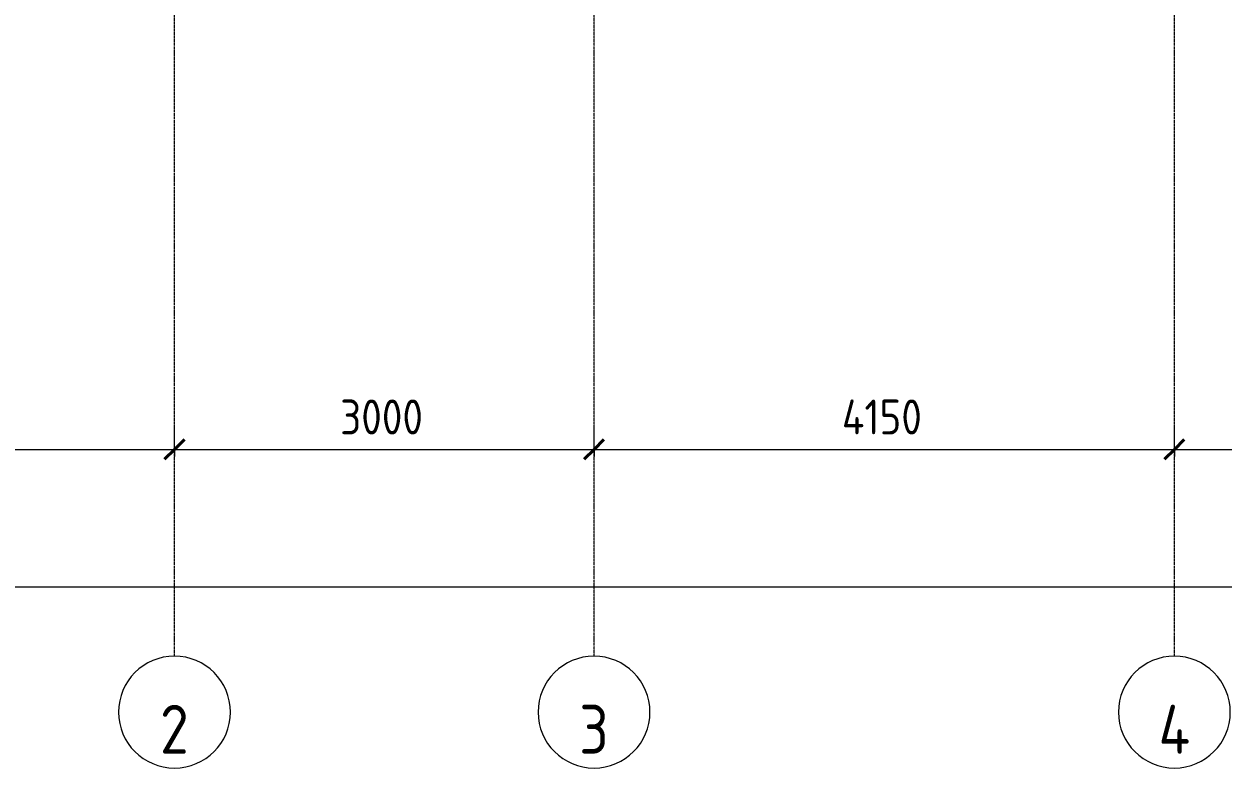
# Model space of a CAD drawing. Header units: millimetres. Extents: x -10915 to 62537, y -37640 to 44223.
# Drawn here: x -1077 to 7497, y -5710 to -387 of the extents above; entities that cross this region are included whole.
import ezdxf

# ---------------------------------------------------------------- set-up
doc = ezdxf.new("R2010")
doc.units = ezdxf.units.MM
doc.linetypes.add('ADSK_Линия сетки', pattern=[25, 20, -2.5, 0, -2.5])
for name, color, linetype, lineweight in [('Оси', 7, 'Continuous', 9), ('Размеры', 7, 'Continuous', 9), ('Размеры-100', 7, 'Continuous', 9)]:
    doc.layers.add(name, color=color, linetype=linetype, lineweight=lineweight)
doc.styles.add('GOST Common', font='GOST_Common.ttf', dxfattribs={"width": 0.9, "height": 350})
doc.styles.add('GOST Common_1', font='GOST_Common.ttf', dxfattribs={"width": 0.9, "height": 250})
doc.dimstyles.new('ADSK_Основной_2_5_мм', dxfattribs={"dimscale": 304.8, "dimtxt": 251.428749, "dimasz": 0.463911, "dimexe": 0.492126, "dimexo": 0.492126, "dimgap": 0.098425, "dimtad": 1, "dimrnd": 0.01, "dimdsep": 46, "dimtxsty": 'GOST Common_1', "dimblk1": 'OBLIQUE', "dimblk2": 'OBLIQUE', "dimsah": 1, "dimcen": 0.09, "dimdle": 0.492126, "dimazin": 2, "dimtfac": 1, "dimtdec": 4, "dimtix": 1, "dimtmove": 0, "dimatfit": 3, "dimfxl": 1, "dimtvp": 1, "dimtolj": 1, "dimtzin": 0, "dimlwd": 20, "dimlwe": 20, "dimarcsym": 2})

# ---------------------------------------------------------------- blocks, each defined once
blk = doc.blocks.new('Ось сетки - Круг_Ø8 мм-8258-План полов 4-го этажа')
at = {"layer": 'Оси', "lineweight": 20}
for start, end in [(360, 180), (180, 360)]:
    blk.add_arc((0, 0), 4, start, end, dxfattribs=at)
blk = doc.blocks.new('DIMBLOCK1-План полов 4-го этажа')
at = {"layer": 'Размеры-100', "lineweight": 20, "transparency": 16777216}
for p, q in [((-6500.4, -3430.2), (-6500.4, -3280.2)), ((-0.4, -3430.2), (-0.4, -3280.2)), ((-6650.4, -3430.2), (-0.4, -3430.2)), ((-6500.4, -3430.2), (-6500.4, -3480.2)), ((-0.4, -3430.2), (-0.4, -3480.2))]:
    blk.add_line(p, q, dxfattribs=at)
at = {"layer": 'Размеры-100', "lineweight": 40, "transparency": 16777216}
for p, q in [((-6500.4, -3430.2), (-6429.7, -3359.5)), ((-0.4, -3430.2), (70.3, -3359.5)), ((-6500.4, -3430.2), (-6571.1, -3500.9)), ((-0.4, -3430.2), (-71.1, -3500.9))]:
    blk.add_line(p, q, dxfattribs=at)
at = {"layer": 'Размеры-100', "color": 0, "lineweight": 20, "transparency": 16777216, "insert": (-3565.8, -3073.5), "char_height": 250, "width": 756.843, "attachment_point": 1, "line_spacing_factor": 1.022761, "style": 'GOST Common_1'}
blk.add_mtext('6500', dxfattribs=at)
blk = doc.blocks.new('_Oblique')
at = {"color": 0, "linetype": 'ByBlock', "lineweight": -2}
blk.add_line((-0.5, -0.5), (0.5, 0.5), dxfattribs=at)
blk = doc.blocks.new('DIMBLOCK2-План полов 4-го этажа')
at = {"layer": 'Размеры-100', "lineweight": 20, "transparency": 16777216}
for p, q in [((-0.4, -3430.2), (-0.4, -3280.2)), ((2999.6, -3430.2), (2999.6, -3280.2)), ((-0.4, -3430.2), (2999.6, -3430.2)), ((-0.4, -3430.2), (-0.4, -3480.2)), ((2999.6, -3430.2), (2999.6, -3480.2))]:
    blk.add_line(p, q, dxfattribs=at)
at = {"layer": 'Размеры-100', "lineweight": 40, "transparency": 16777216}
for p, q in [((-0.4, -3430.2), (70.3, -3359.5)), ((2999.6, -3430.2), (3070.3, -3359.5)), ((-0.4, -3430.2), (-71.1, -3500.9)), ((2999.6, -3430.2), (2928.9, -3500.9))]:
    blk.add_line(p, q, dxfattribs=at)
at = {"layer": 'Размеры-100', "color": 0, "lineweight": 20, "transparency": 16777216, "insert": (1184.2, -3073.5), "char_height": 250, "width": 756.843, "attachment_point": 1, "line_spacing_factor": 1.022761, "style": 'GOST Common_1'}
blk.add_mtext('3000', dxfattribs=at)
blk = doc.blocks.new('DIMBLOCK3-План полов 4-го этажа')
at = {"layer": 'Размеры-100', "lineweight": 20, "transparency": 16777216}
for p, q in [((2999.6, -3430.2), (2999.6, -3280.2)), ((7149.6, -3430.2), (7149.6, -3280.2)), ((2999.6, -3430.2), (7149.6, -3430.2)), ((2999.6, -3430.2), (2999.6, -3480.2)), ((7149.6, -3430.2), (7149.6, -3480.2))]:
    blk.add_line(p, q, dxfattribs=at)
at = {"layer": 'Размеры-100', "lineweight": 40, "transparency": 16777216}
for p, q in [((2999.6, -3430.2), (3070.3, -3359.5)), ((7149.6, -3430.2), (7220.3, -3359.5)), ((2999.6, -3430.2), (2928.9, -3500.9)), ((7149.6, -3430.2), (7078.9, -3500.9))]:
    blk.add_line(p, q, dxfattribs=at)
at = {"layer": 'Размеры-100', "color": 0, "lineweight": 20, "transparency": 16777216, "insert": (4772, -3073.5), "char_height": 250, "width": 726.16, "attachment_point": 1, "line_spacing_factor": 1.022761, "style": 'GOST Common_1'}
blk.add_mtext('4150', dxfattribs=at)
blk = doc.blocks.new('DIMBLOCK4-План полов 4-го этажа')
at = {"layer": 'Размеры-100', "lineweight": 20, "transparency": 16777216}
for p, q in [((7149.6, -3430.2), (7149.6, -3280.2)), ((10149.6, -3430.2), (10149.6, -3280.2)), ((7149.6, -3430.2), (10149.6, -3430.2)), ((7149.6, -3430.2), (7149.6, -3480.2)), ((10149.6, -3430.2), (10149.6, -3480.2))]:
    blk.add_line(p, q, dxfattribs=at)
at = {"layer": 'Размеры-100', "lineweight": 40, "transparency": 16777216}
for p, q in [((7149.6, -3430.2), (7220.3, -3359.5)), ((10149.6, -3430.2), (10220.3, -3359.5)), ((7149.6, -3430.2), (7078.9, -3500.9)), ((10149.6, -3430.2), (10078.9, -3500.9))]:
    blk.add_line(p, q, dxfattribs=at)
at = {"layer": 'Размеры-100', "color": 0, "lineweight": 20, "transparency": 16777216, "insert": (8334.2, -3073.5), "char_height": 250, "width": 756.843, "attachment_point": 1, "line_spacing_factor": 1.022761, "style": 'GOST Common_1'}
blk.add_mtext('3000', dxfattribs=at)
blk = doc.blocks.new('DIMBLOCK12-План полов 4-го этажа')
at = {"layer": 'Размеры-100', "lineweight": 20, "transparency": 16777216}
for p, q in [((-6500.4, -4414.6), (-6500.4, -4264.6)), ((55349.6, -4414.6), (55349.6, -4264.6)), ((-6650.4, -4414.6), (55499.6, -4414.6)), ((-6500.4, -4414.6), (-6500.4, -4464.6)), ((55349.6, -4414.6), (55349.6, -4464.6))]:
    blk.add_line(p, q, dxfattribs=at)
at = {"layer": 'Размеры-100', "lineweight": 40, "transparency": 16777216}
for p, q in [((-6500.4, -4414.6), (-6429.7, -4343.9)), ((55349.6, -4414.6), (55420.3, -4343.9)), ((-6500.4, -4414.6), (-6571.1, -4485.3)), ((55349.6, -4414.6), (55278.9, -4485.3))]:
    blk.add_line(p, q, dxfattribs=at)
at = {"layer": 'Размеры-100', "color": 0, "lineweight": 20, "transparency": 16777216, "insert": (24053.8, -4057.9), "char_height": 250, "width": 889.802, "attachment_point": 1, "line_spacing_factor": 1.022761, "style": 'GOST Common_1'}
blk.add_mtext('61850', dxfattribs=at)

msp = doc.modelspace()

# ---------------------------------------------------------------- linework, layer by layer
at = {"layer": 'Оси', "linetype": 'ADSK_Линия сетки'}
for p, q in [((-0.435, -4909.651), (-0.435, 43042.344)), ((2999.565, -4909.651), (2999.565, 43042.344)), ((7149.565, -4909.651), (7149.565, 21308.456))]:
    msp.add_line(p, q, dxfattribs=at)

# ---------------------------------------------------------------- block references
at = {"layer": 'Оси', "lineweight": 20, "xscale": 99.99999999999993, "yscale": 99.99999999999993, "zscale": 99.99999999999993}
for p in [(-0.435, -5309.651), (2999.565, -5309.651), (7149.565, -5309.651)]:
    msp.add_blockref('Ось сетки - Круг_Ø8 мм-8258-План полов 4-го этажа', p, dxfattribs=at)

# ---------------------------------------------------------------- texts
at = {"layer": 'Оси', "char_height": 350, "attachment_point": 5, "line_spacing_factor": 1.022766, "style": 'GOST Common'}
for s, insert, width in [('\\pxqc,t0.25714,0.51429,0.77143,1.02857,1.28571,1.54286,1.8,2.05714,2.31429,2.57143,2.82857,3.08571,3.34286,3.6,3.85714,4.11429,4.37143,4.62857,4.88571,5.14286,5.4,5.65714,5.91429,6.17143,6.42857,6.68571,6.94286,7.2,7.45714,7.71429,7.97143,8.22857;{2}', (-1.265, -5432.555), 232.2), ('\\pxqc,t0.25714,0.51429,0.77143,1.02857,1.28571,1.54286,1.8,2.05714,2.31429,2.57143,2.82857,3.08571,3.34286,3.6,3.85714,4.11429,4.37143,4.62857,4.88571,5.14286,5.4,5.65714,5.91429,6.17143,6.42857,6.68571,6.94286,7.2,7.45714,7.71429,7.97143,8.22857;{3}', (2998.735, -5432.555), 225.9), ('\\pxqc,t0.25714,0.51429,0.77143,1.02857,1.28571,1.54286,1.8,2.05714,2.31429,2.57143,2.82857,3.08571,3.34286,3.6,3.85714,4.11429,4.37143,4.62857,4.88571,5.14286,5.4,5.65714,5.91429,6.17143,6.42857,6.68571,6.94286,7.2,7.45714,7.71429,7.97143,8.22857;{4}', (7149.185, -5432.555), 261.9)]:
    msp.add_mtext(s, dxfattribs=dict(at, insert=insert, width=width))

# ---------------------------------------------------------------- dimensions: what is measured, and where the dimension line sits
at = {"layer": 'Размеры', "lineweight": 20}
for base, p1, p2, override, picture, middle in [((-0.435, -3430.171), (-6500.435, -3330.186), (-0.435, -3330.186), {"dimpost": '<>', "dimfxl": 6500}, 'DIMBLOCK1-План полов 4-го этажа', (-3250.435, -3275.171)), ((2999.565, -3430.171), (-0.435, -3330.186), (2999.565, -3330.186), {"dimpost": '<>', "dimfxl": 3000}, 'DIMBLOCK2-План полов 4-го этажа', (1499.565, -3275.171)), ((7149.565, -3430.171), (2999.565, -3330.186), (7149.565, -3330.186), {"dimpost": '<>', "dimfxl": 4150}, 'DIMBLOCK3-План полов 4-го этажа', (5074.565, -3275.171)), ((10149.565, -3430.171), (7149.565, -3330.186), (10149.565, -3330.186), {"dimpost": '<>', "dimfxl": 3000}, 'DIMBLOCK4-План полов 4-го этажа', (8649.565, -3275.171)), ((55349.565, -4414.564), (-6500.435, -4314.579), (55349.565, -4314.579), {"dimpost": '<>', "dimfxl": 61850}, 'DIMBLOCK12-План полов 4-го этажа', (24424.565, -4259.564))]:
    dim = msp.add_linear_dim(base=base, p1=p1, p2=p2, dimstyle='ADSK_Основной_2_5_мм', override=override, dxfattribs=at)
    dim.commit()
    dim.dimension.update_dxf_attribs({"geometry": picture, "text_midpoint": middle})

doc.saveas('drawing.dxf')
